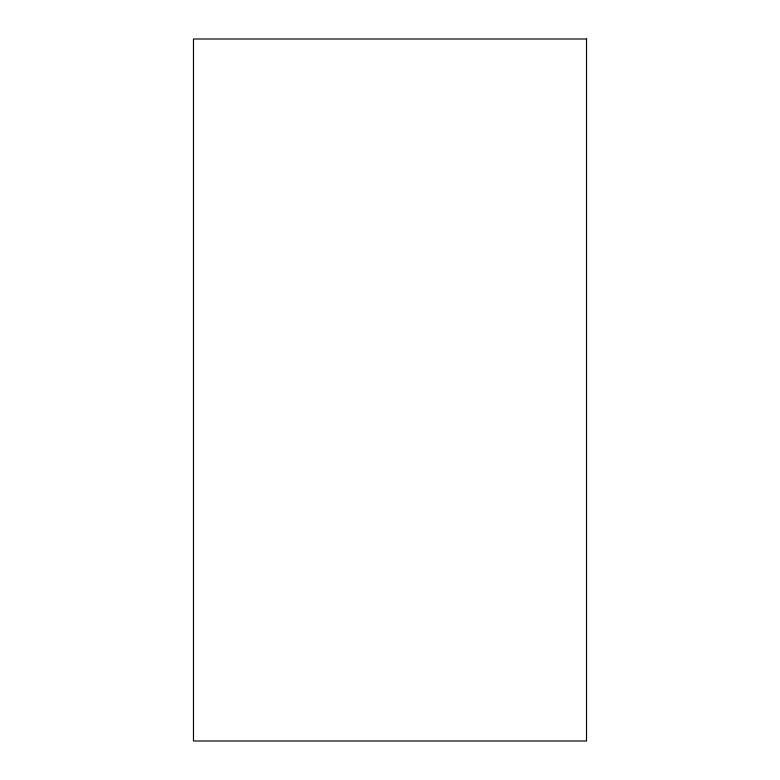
<?xml version="1.0" encoding="UTF-8"?>
<svg xmlns="http://www.w3.org/2000/svg" width="780" height="780" viewBox="0 0 780 780"><rect width="100%" height="100%" fill="white"/><g stroke="black" fill="none" stroke-linecap="round" stroke-linejoin="round"><path stroke-width="1.17" d="M586.521 39L193.479 39L193.479 741L586.521 741L586.521 39"/></g></svg>
